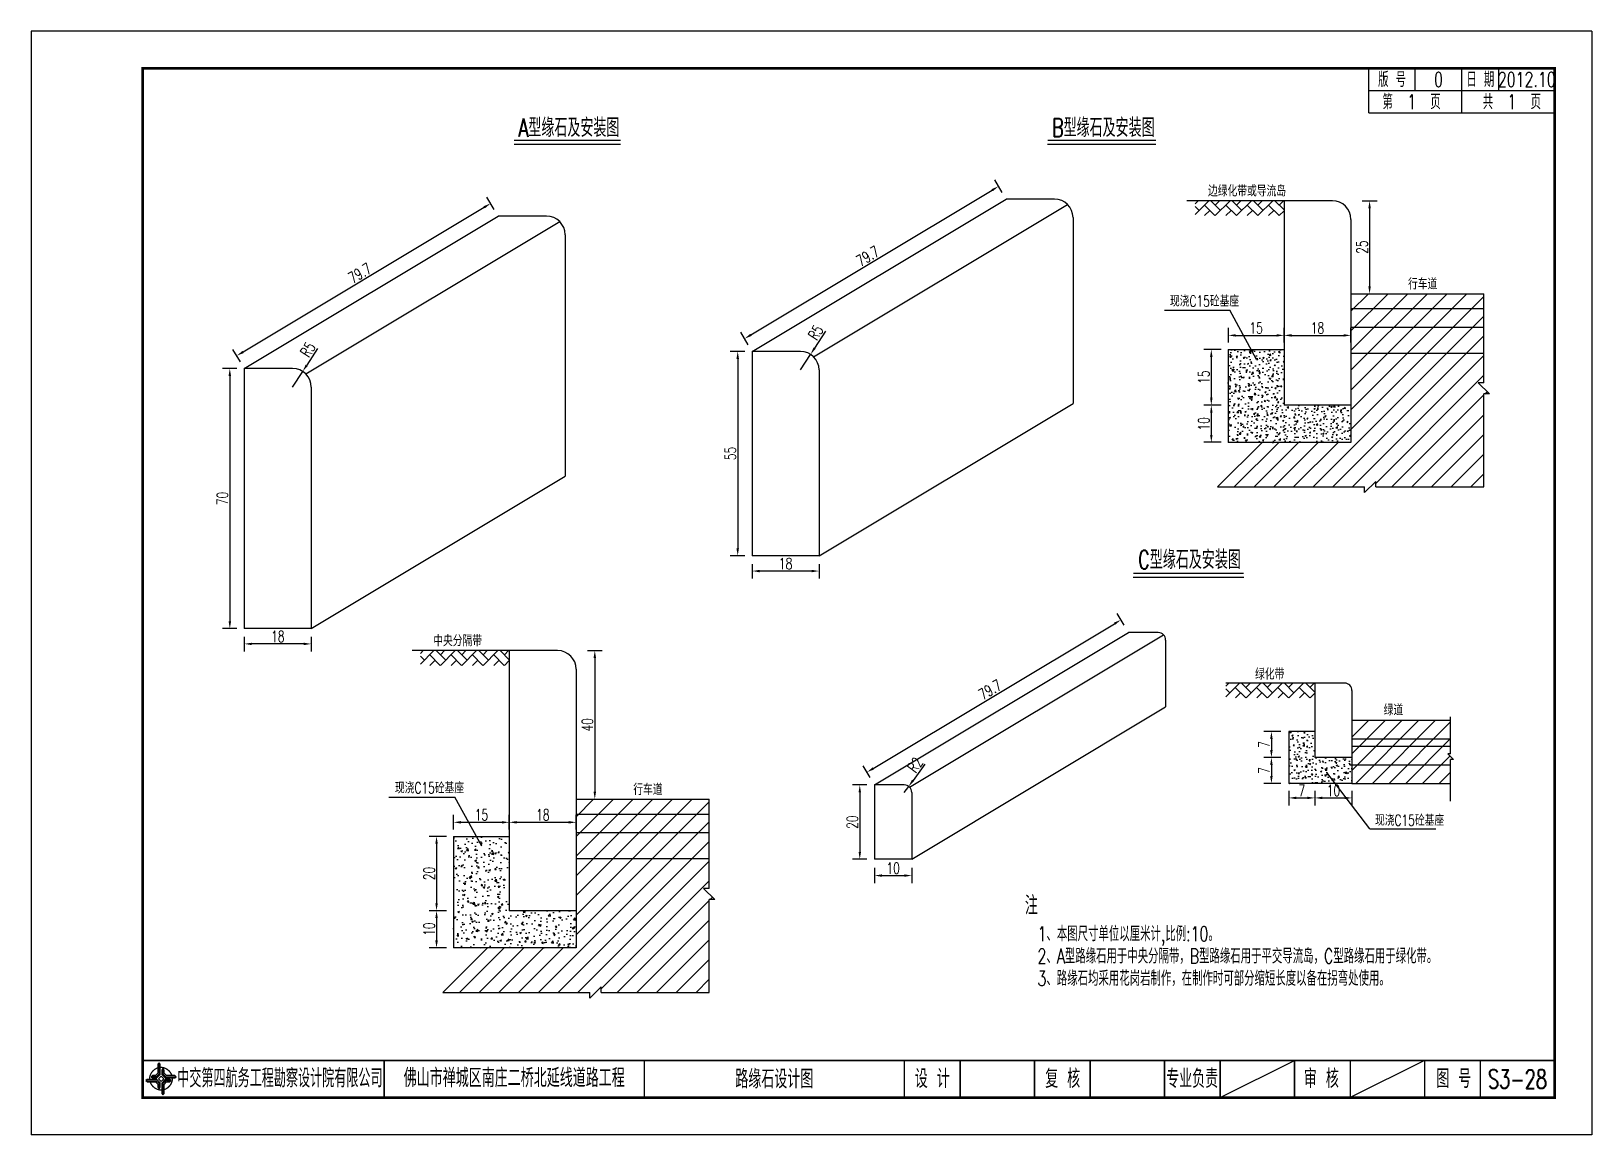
# Model space of a CAD drawing. Header units: millimetres. Extents: x 1502 to 1922, y 533 to 830.
import ezdxf
from ezdxf.enums import TextEntityAlignment as Align

# ---------------------------------------------------------------- set-up
doc = ezdxf.new("R2010")
doc.units = ezdxf.units.MM
doc.header["$LTSCALE"] = 5
doc.linetypes.add('HIDDEN', pattern=[0.375, 0.25, -0.125])
for name, color, linetype in [('1', 3, 'Continuous'), ('2', 2, 'HIDDEN'), ('图框', 7, 'Continuous'), ('尺寸', 2, 'Continuous'), ('尺寸标注', 2, 'Continuous'), ('文字字符', 7, 'Continuous'), ('路面结构', 2, 'Continuous')]:
    doc.layers.add(name, color=color, linetype=linetype)
doc.styles.get("Standard").update_dxf_attribs({"font": 'simplex1.shx', "width": 0.7, "bigfont": 'hztxt.shx'})
doc.dimstyles.new('比例1：10', dxfattribs={"dimtxt": 3, "dimasz": 2, "dimexe": 2, "dimexo": 1, "dimgap": 0.5, "dimtad": 1, "dimzin": 13, "dimdsep": 46, "dimtxsty": 'Standard', "dimcen": -0.09, "dimclrd": 4, "dimclre": 4, "dimclrt": 7, "dimaunit": 1, "dimazin": 0, "dimtfac": 0.0005, "dimtix": 1, "dimtmove": 2, "dimatfit": 3, "dimfxl": 0, "dimtolj": 1, "dimtzin": 13, "dimarcsym": 0})

# ---------------------------------------------------------------- blocks, each defined once
blk = doc.blocks.new('*D0')
at = {"layer": 'DEFPOINTS', "color": 0, "linetype": 'Continuous'}
for p in [(1712.1, 743.44), (1709.39, 739.24)]:
    blk.add_point(p, dxfattribs=at)
at = {"layer": '尺寸标注', "color": 4, "linetype": 'Continuous', "lineweight": -2}
for p, q in [((1716.09, 749.65), (1713.18, 745.13)), ((1709.39, 739.24), (1712.1, 743.44))]:
    blk.add_line(p, q, dxfattribs=at)
at = {"layer": '尺寸标注', "color": 4, "linetype": 'Continuous'}
blk.add_solid([(1712.9, 745.31), (1713.46, 744.95), (1712.1, 743.44)], dxfattribs=at)
at = {"layer": '尺寸标注', "color": 7, "linetype": 'Continuous', "insert": (1713.49, 749.31), "char_height": 3, "attachment_point": 5, "rotation": 57.2609}
blk.add_mtext('\\A1;R5', dxfattribs=at)
blk = doc.blocks.new('*D1')
at = {"layer": 'DEFPOINTS', "color": 0, "linetype": 'Continuous'}
for p in [(1840.81, 626.96), (1847.81, 626.96), (1847.81, 624.07)]:
    blk.add_point(p, dxfattribs=at)
at = {"layer": '尺寸标注', "color": 4, "linetype": 'Continuous', "lineweight": -2}
for p, q in [((1840.81, 625.96), (1840.81, 622.07)), ((1847.81, 625.96), (1847.81, 622.07)), ((1842.81, 624.07), (1845.81, 624.07))]:
    blk.add_line(p, q, dxfattribs=at)
at = {"layer": '尺寸标注', "color": 4, "linetype": 'Continuous'}
for points in [[(1842.81, 624.4), (1842.81, 623.74), (1840.81, 624.07)], [(1845.81, 624.4), (1845.81, 623.74), (1847.81, 624.07)]]:
    blk.add_solid(points, dxfattribs=at)
at = {"layer": '尺寸标注', "color": 7, "linetype": 'Continuous', "insert": (1844.31, 626.07), "char_height": 3, "attachment_point": 5}
blk.add_mtext('\\A1;7', dxfattribs=at)
blk = doc.blocks.new('*D2')
at = {"layer": 'DEFPOINTS', "color": 0, "linetype": 'Continuous'}
for p in [(1847.81, 626.96), (1857.81, 626.96), (1857.81, 624.07)]:
    blk.add_point(p, dxfattribs=at)
at = {"layer": '尺寸标注', "color": 4, "linetype": 'Continuous', "lineweight": -2}
for p, q in [((1847.81, 625.96), (1847.81, 622.07)), ((1857.81, 625.96), (1857.81, 622.07)), ((1849.81, 624.07), (1855.81, 624.07))]:
    blk.add_line(p, q, dxfattribs=at)
at = {"layer": '尺寸标注', "color": 4, "linetype": 'Continuous'}
for points in [[(1849.81, 624.4), (1849.81, 623.74), (1847.81, 624.07)], [(1855.81, 624.4), (1855.81, 623.74), (1857.81, 624.07)]]:
    blk.add_solid(points, dxfattribs=at)
at = {"layer": '尺寸标注', "color": 7, "linetype": 'Continuous', "insert": (1852.81, 626.07), "char_height": 3, "attachment_point": 5}
blk.add_mtext('\\A1;10', dxfattribs=at)
blk = doc.blocks.new('*D3')
at = {"layer": 'DEFPOINTS', "color": 0, "linetype": 'Continuous'}
for p in [(1839.65, 641.96), (1836.12, 634.96), (1839.65, 634.96)]:
    blk.add_point(p, dxfattribs=at)
at = {"layer": '尺寸标注', "color": 4, "linetype": 'Continuous', "lineweight": -2}
for p, q in [((1838.65, 641.96), (1834.12, 641.96)), ((1836.12, 639.96), (1836.12, 636.96)), ((1838.65, 634.96), (1834.12, 634.96))]:
    blk.add_line(p, q, dxfattribs=at)
at = {"layer": '尺寸标注', "color": 4, "linetype": 'Continuous'}
for points in [[(1835.79, 639.96), (1836.45, 639.96), (1836.12, 641.96)], [(1835.79, 636.96), (1836.45, 636.96), (1836.12, 634.96)]]:
    blk.add_solid(points, dxfattribs=at)
at = {"layer": '尺寸标注', "color": 7, "linetype": 'Continuous', "insert": (1834.12, 638.46), "char_height": 3, "attachment_point": 5, "rotation": 90}
blk.add_mtext('\\A1;7', dxfattribs=at)
blk = doc.blocks.new('*D4')
at = {"layer": 'DEFPOINTS', "color": 0, "linetype": 'Continuous'}
for p in [(1839.65, 634.96), (1836.12, 627.96), (1839.65, 627.96)]:
    blk.add_point(p, dxfattribs=at)
at = {"layer": '尺寸标注', "color": 4, "linetype": 'Continuous', "lineweight": -2}
for p, q in [((1838.65, 634.96), (1834.12, 634.96)), ((1836.12, 632.96), (1836.12, 629.96)), ((1838.65, 627.96), (1834.12, 627.96))]:
    blk.add_line(p, q, dxfattribs=at)
at = {"layer": '尺寸标注', "color": 4, "linetype": 'Continuous'}
for points in [[(1835.79, 632.96), (1836.45, 632.96), (1836.12, 634.96)], [(1835.79, 629.96), (1836.45, 629.96), (1836.12, 627.96)]]:
    blk.add_solid(points, dxfattribs=at)
at = {"layer": '尺寸标注', "color": 7, "linetype": 'Continuous', "insert": (1834.12, 631.46), "char_height": 3, "attachment_point": 5, "rotation": 90}
blk.add_mtext('\\A1;7', dxfattribs=at)
blk = doc.blocks.new('*D5')
at = {"layer": 'DEFPOINTS', "color": 0, "linetype": 'Continuous'}
for p in [(1839.53, 748.55), (1824.53, 745.61), (1839.53, 745.61)]:
    blk.add_point(p, dxfattribs=at)
at = {"layer": '尺寸标注', "color": 4, "linetype": 'Continuous', "lineweight": -2}
for p, q in [((1824.53, 746.61), (1824.53, 750.55)), ((1826.53, 748.55), (1837.53, 748.55)), ((1839.53, 746.61), (1839.53, 750.55))]:
    blk.add_line(p, q, dxfattribs=at)
at = {"layer": '尺寸标注', "color": 4, "linetype": 'Continuous'}
for points in [[(1826.53, 748.88), (1826.53, 748.22), (1824.53, 748.55)], [(1837.53, 748.88), (1837.53, 748.22), (1839.53, 748.55)]]:
    blk.add_solid(points, dxfattribs=at)
at = {"layer": '尺寸标注', "color": 7, "linetype": 'Continuous', "insert": (1832.03, 750.55), "char_height": 3, "attachment_point": 5}
blk.add_mtext('\\A1;15', dxfattribs=at)
blk = doc.blocks.new('*D6')
at = {"layer": 'DEFPOINTS', "color": 0, "linetype": 'Continuous'}
for p in [(1823.63, 744.77), (1819.95, 729.77), (1823.63, 729.77)]:
    blk.add_point(p, dxfattribs=at)
at = {"layer": '尺寸标注', "color": 4, "linetype": 'Continuous', "lineweight": -2}
for p, q in [((1822.63, 744.77), (1817.95, 744.77)), ((1819.95, 742.77), (1819.95, 731.77)), ((1822.63, 729.77), (1817.95, 729.77))]:
    blk.add_line(p, q, dxfattribs=at)
at = {"layer": '尺寸标注', "color": 4, "linetype": 'Continuous'}
for points in [[(1819.62, 742.77), (1820.28, 742.77), (1819.95, 744.77)], [(1819.62, 731.77), (1820.28, 731.77), (1819.95, 729.77)]]:
    blk.add_solid(points, dxfattribs=at)
at = {"layer": '尺寸标注', "color": 7, "linetype": 'Continuous', "insert": (1817.95, 737.27), "char_height": 3, "attachment_point": 5, "rotation": 90}
blk.add_mtext('\\A1;15', dxfattribs=at)
blk = doc.blocks.new('*D7')
at = {"layer": 'DEFPOINTS', "color": 0, "linetype": 'Continuous'}
for p in [(1823.63, 729.77), (1819.95, 719.77), (1823.63, 719.77)]:
    blk.add_point(p, dxfattribs=at)
at = {"layer": '尺寸标注', "color": 4, "linetype": 'Continuous', "lineweight": -2}
for p, q in [((1822.63, 729.77), (1817.95, 729.77)), ((1819.95, 727.77), (1819.95, 721.77)), ((1822.63, 719.77), (1817.95, 719.77))]:
    blk.add_line(p, q, dxfattribs=at)
at = {"layer": '尺寸标注', "color": 4, "linetype": 'Continuous'}
for points in [[(1819.62, 727.77), (1820.28, 727.77), (1819.95, 729.77)], [(1819.62, 721.77), (1820.28, 721.77), (1819.95, 719.77)]]:
    blk.add_solid(points, dxfattribs=at)
at = {"layer": '尺寸标注', "color": 7, "linetype": 'Continuous', "insert": (1817.95, 724.77), "char_height": 3, "attachment_point": 5, "rotation": 90}
blk.add_mtext('\\A1;10', dxfattribs=at)
blk = doc.blocks.new('*D8')
at = {"layer": 'DEFPOINTS', "color": 0, "linetype": 'Continuous'}
for p in [(1857.53, 748.55), (1839.53, 745.61), (1857.53, 745.61)]:
    blk.add_point(p, dxfattribs=at)
at = {"layer": '尺寸标注', "color": 4, "linetype": 'Continuous', "lineweight": -2}
for p, q in [((1839.53, 746.61), (1839.53, 750.55)), ((1841.53, 748.55), (1855.53, 748.55)), ((1857.53, 746.61), (1857.53, 750.55))]:
    blk.add_line(p, q, dxfattribs=at)
at = {"layer": '尺寸标注', "color": 4, "linetype": 'Continuous'}
for points in [[(1841.53, 748.88), (1841.53, 748.22), (1839.53, 748.55)], [(1855.53, 748.88), (1855.53, 748.22), (1857.53, 748.55)]]:
    blk.add_solid(points, dxfattribs=at)
at = {"layer": '尺寸标注', "color": 7, "linetype": 'Continuous', "insert": (1848.53, 750.55), "char_height": 3, "attachment_point": 5}
blk.add_mtext('\\A1;18', dxfattribs=at)
blk = doc.blocks.new('*D9')
at = {"layer": 'DEFPOINTS', "color": 0, "linetype": 'Continuous'}
for p in [(1859.57, 784.77), (1859.57, 759.77), (1862.54, 759.77)]:
    blk.add_point(p, dxfattribs=at)
at = {"layer": '尺寸标注', "color": 4, "linetype": 'Continuous', "lineweight": -2}
for p, q in [((1860.57, 784.77), (1864.54, 784.77)), ((1862.54, 782.77), (1862.54, 761.77)), ((1860.57, 759.77), (1864.54, 759.77))]:
    blk.add_line(p, q, dxfattribs=at)
at = {"layer": '尺寸标注', "color": 4, "linetype": 'Continuous'}
for points in [[(1862.21, 782.77), (1862.88, 782.77), (1862.54, 784.77)], [(1862.21, 761.77), (1862.88, 761.77), (1862.54, 759.77)]]:
    blk.add_solid(points, dxfattribs=at)
at = {"layer": '尺寸标注', "color": 7, "linetype": 'Continuous', "insert": (1860.54, 772.27), "char_height": 3, "attachment_point": 5, "rotation": 90}
blk.add_mtext('\\A1;25', dxfattribs=at)
blk = doc.blocks.new('*D10')
at = {"layer": 'DEFPOINTS', "color": 0}
for p in [(1728.2, 627.56), (1725.34, 607.56), (1728.2, 607.56)]:
    blk.add_point(p, dxfattribs=at)
at = {"layer": '尺寸标注', "color": 4, "lineweight": -2}
for p, q in [((1727.2, 627.56), (1723.34, 627.56)), ((1725.34, 625.56), (1725.34, 609.56)), ((1727.2, 607.56), (1723.34, 607.56))]:
    blk.add_line(p, q, dxfattribs=at)
at = {"layer": '尺寸标注', "color": 4}
for points in [[(1725.01, 625.56), (1725.67, 625.56), (1725.34, 627.56)], [(1725.01, 609.56), (1725.67, 609.56), (1725.34, 607.56)]]:
    blk.add_solid(points, dxfattribs=at)
at = {"layer": '尺寸标注', "color": 7, "insert": (1723.34, 617.56), "char_height": 3, "attachment_point": 5, "rotation": 90}
blk.add_mtext('\\A1;20', dxfattribs=at)
blk = doc.blocks.new('*D11')
at = {"layer": 'DEFPOINTS', "color": 0}
for p in [(1795.61, 671.99), (1796.99, 669.69), (1728.64, 628.68)]:
    blk.add_point(p, dxfattribs=at)
at = {"layer": '尺寸标注', "color": 4, "lineweight": -2}
for p, q in [((1796.47, 670.54), (1794.58, 673.7)), ((1728.98, 632.01), (1793.89, 670.96)), ((1728.13, 629.54), (1726.23, 632.7))]:
    blk.add_line(p, q, dxfattribs=at)
at = {"layer": '尺寸标注', "color": 4}
for points in [[(1793.72, 671.24), (1794.06, 670.67), (1795.61, 671.99)], [(1728.81, 632.3), (1729.15, 631.73), (1727.26, 630.98)]]:
    blk.add_solid(points, dxfattribs=at)
at = {"layer": '尺寸标注', "color": 7, "insert": (1760.41, 653.2), "char_height": 3, "attachment_point": 5, "rotation": 30.9638}
blk.add_mtext('\\A1;79.7', dxfattribs=at)
blk = doc.blocks.new('*D12')
at = {"layer": 'DEFPOINTS', "color": 0}
for p in [(1738.5, 627.17), (1737.32, 625.56)]:
    blk.add_point(p, dxfattribs=at)
at = {"layer": '尺寸标注', "color": 4, "lineweight": -2}
for p, q in [((1742.85, 633.13), (1739.68, 628.79)), ((1737.32, 625.56), (1738.5, 627.17))]:
    blk.add_line(p, q, dxfattribs=at)
at = {"layer": '尺寸标注', "color": 4}
blk.add_solid([(1739.41, 628.98), (1739.95, 628.59), (1738.5, 627.17)], dxfattribs=at)
at = {"layer": '尺寸标注', "color": 7, "insert": (1740.24, 632.95), "char_height": 3, "attachment_point": 5, "rotation": 53.8425}
blk.add_mtext('\\A1;R2', dxfattribs=at)
blk = doc.blocks.new('*D13')
at = {"layer": 'DEFPOINTS', "color": 0}
for p in [(1729.32, 606.29), (1739.32, 606.29), (1739.32, 603.17)]:
    blk.add_point(p, dxfattribs=at)
at = {"layer": '尺寸标注', "color": 4, "lineweight": -2}
for p, q in [((1729.32, 605.29), (1729.32, 601.17)), ((1739.32, 605.29), (1739.32, 601.17)), ((1731.32, 603.17), (1737.32, 603.17))]:
    blk.add_line(p, q, dxfattribs=at)
at = {"layer": '尺寸标注', "color": 4}
for points in [[(1731.32, 603.51), (1731.32, 602.84), (1729.32, 603.17)], [(1737.32, 603.51), (1737.32, 602.84), (1739.32, 603.17)]]:
    blk.add_solid(points, dxfattribs=at)
at = {"layer": '尺寸标注', "color": 7, "insert": (1734.32, 605.17), "char_height": 3, "attachment_point": 5}
blk.add_mtext('\\A1;10', dxfattribs=at)
blk = doc.blocks.new('*D14')
at = {"layer": 'DEFPOINTS', "color": 0}
for p in [(1696.39, 688.01), (1696.39, 685.13), (1714.39, 688.01)]:
    blk.add_point(p, dxfattribs=at)
at = {"layer": '尺寸标注', "color": 4, "lineweight": -2}
for p, q in [((1696.39, 687.01), (1696.39, 683.13)), ((1712.39, 685.13), (1698.39, 685.13)), ((1714.39, 687.01), (1714.39, 683.13))]:
    blk.add_line(p, q, dxfattribs=at)
at = {"layer": '尺寸标注', "color": 4}
for points in [[(1698.39, 685.46), (1698.39, 684.79), (1696.39, 685.13)], [(1712.39, 685.46), (1712.39, 684.79), (1714.39, 685.13)]]:
    blk.add_solid(points, dxfattribs=at)
at = {"layer": '尺寸标注', "color": 7, "insert": (1705.39, 687.13), "char_height": 3, "attachment_point": 5}
blk.add_mtext('\\A1;18', dxfattribs=at)
blk = doc.blocks.new('*D15')
at = {"layer": 'DEFPOINTS', "color": 0}
for p in [(1695.38, 744.24), (1692.49, 689.24), (1695.38, 689.24)]:
    blk.add_point(p, dxfattribs=at)
at = {"layer": '尺寸标注', "color": 4, "lineweight": -2}
for p, q in [((1694.38, 744.24), (1690.49, 744.24)), ((1692.49, 742.24), (1692.49, 691.24)), ((1694.38, 689.24), (1690.49, 689.24))]:
    blk.add_line(p, q, dxfattribs=at)
at = {"layer": '尺寸标注', "color": 4}
for points in [[(1692.15, 742.24), (1692.82, 742.24), (1692.49, 744.24)], [(1692.15, 691.24), (1692.82, 691.24), (1692.49, 689.24)]]:
    blk.add_solid(points, dxfattribs=at)
at = {"layer": '尺寸标注', "color": 7, "insert": (1690.49, 716.74), "char_height": 3, "attachment_point": 5, "rotation": 90}
blk.add_mtext('\\A1;55', dxfattribs=at)
blk = doc.blocks.new('*D16')
at = {"layer": 'DEFPOINTS', "color": 0}
for p in [(1762.68, 788.67), (1764.18, 786.16), (1695.84, 745.16)]:
    blk.add_point(p, dxfattribs=at)
at = {"layer": '尺寸标注', "color": 4, "lineweight": -2}
for p, q in [((1763.67, 787.02), (1761.65, 790.38)), ((1696.05, 748.69), (1760.96, 787.64)), ((1695.32, 746.01), (1693.31, 749.38))]:
    blk.add_line(p, q, dxfattribs=at)
at = {"layer": '尺寸标注', "color": 4}
for points in [[(1760.79, 787.92), (1761.13, 787.35), (1762.68, 788.67)], [(1695.88, 748.98), (1696.22, 748.41), (1694.34, 747.66)]]:
    blk.add_solid(points, dxfattribs=at)
at = {"layer": '尺寸标注', "color": 7, "insert": (1727.48, 769.88), "char_height": 3, "attachment_point": 5, "rotation": 30.9638}
blk.add_mtext('\\A1;79.7', dxfattribs=at)
blk = doc.blocks.new('*D20')
at = {"layer": 'DEFPOINTS', "color": 0, "linetype": 'Continuous'}
for p in [(1575.41, 738.84), (1572.7, 734.63)]:
    blk.add_point(p, dxfattribs=at)
at = {"layer": '尺寸标注', "color": 4, "linetype": 'Continuous', "lineweight": -2}
for p, q in [((1579.4, 745.05), (1576.49, 740.52)), ((1572.7, 734.63), (1575.41, 738.84))]:
    blk.add_line(p, q, dxfattribs=at)
at = {"layer": '尺寸标注', "color": 4, "linetype": 'Continuous'}
blk.add_solid([(1576.21, 740.7), (1576.77, 740.34), (1575.41, 738.84)], dxfattribs=at)
at = {"layer": '尺寸标注', "color": 7, "linetype": 'Continuous', "insert": (1576.8, 744.71), "char_height": 3, "attachment_point": 5, "rotation": 57.2609}
blk.add_mtext('\\A1;R5', dxfattribs=at)
blk = doc.blocks.new('*D17')
at = {"layer": 'DEFPOINTS', "color": 0}
for p in [(1559.7, 668.41), (1577.7, 668.41), (1559.7, 665.52)]:
    blk.add_point(p, dxfattribs=at)
at = {"layer": '尺寸标注', "color": 4, "lineweight": -2}
for p, q in [((1559.7, 667.41), (1559.7, 663.52)), ((1575.7, 665.52), (1561.7, 665.52)), ((1577.7, 667.41), (1577.7, 663.52))]:
    blk.add_line(p, q, dxfattribs=at)
at = {"layer": '尺寸标注', "color": 4}
for points in [[(1561.7, 665.85), (1561.7, 665.19), (1559.7, 665.52)], [(1575.7, 665.85), (1575.7, 665.19), (1577.7, 665.52)]]:
    blk.add_solid(points, dxfattribs=at)
at = {"layer": '尺寸标注', "color": 7, "insert": (1568.7, 667.52), "char_height": 3, "attachment_point": 5}
blk.add_mtext('\\A1;18', dxfattribs=at)
blk = doc.blocks.new('*D18')
at = {"layer": 'DEFPOINTS', "color": 0}
for p in [(1558.69, 739.63), (1555.8, 669.63), (1558.69, 669.63)]:
    blk.add_point(p, dxfattribs=at)
at = {"layer": '尺寸标注', "color": 4, "lineweight": -2}
for p, q in [((1557.69, 739.63), (1553.8, 739.63)), ((1555.8, 737.63), (1555.8, 671.63)), ((1557.69, 669.63), (1553.8, 669.63))]:
    blk.add_line(p, q, dxfattribs=at)
at = {"layer": '尺寸标注', "color": 4}
for points in [[(1555.46, 737.63), (1556.13, 737.63), (1555.8, 739.63)], [(1555.46, 671.63), (1556.13, 671.63), (1555.8, 669.63)]]:
    blk.add_solid(points, dxfattribs=at)
at = {"layer": '尺寸标注', "color": 7, "insert": (1553.8, 704.63), "char_height": 3, "attachment_point": 5, "rotation": 90}
blk.add_mtext('\\A1;70', dxfattribs=at)
blk = doc.blocks.new('*D19')
at = {"layer": 'DEFPOINTS', "color": 0}
for p in [(1625.99, 784.06), (1627.49, 781.56), (1559.15, 740.55)]:
    blk.add_point(p, dxfattribs=at)
at = {"layer": '尺寸标注', "color": 4, "lineweight": -2}
for p, q in [((1626.98, 782.42), (1624.96, 785.78)), ((1559.36, 744.09), (1624.27, 783.03)), ((1558.63, 741.41), (1556.62, 744.77))]:
    blk.add_line(p, q, dxfattribs=at)
at = {"layer": '尺寸标注', "color": 4}
for points in [[(1624.1, 783.32), (1624.44, 782.75), (1625.99, 784.06)], [(1559.19, 744.37), (1559.53, 743.8), (1557.65, 743.06)]]:
    blk.add_solid(points, dxfattribs=at)
at = {"layer": '尺寸标注', "color": 7, "insert": (1590.79, 765.28), "char_height": 3, "attachment_point": 5, "rotation": 30.9638}
blk.add_mtext('\\A1;79.7', dxfattribs=at)
blk = doc.blocks.new('*D21')
at = {"layer": 'DEFPOINTS', "color": 0, "linetype": 'Continuous'}
for p in [(1631.01, 617.51), (1616.01, 614.57), (1631.01, 614.57)]:
    blk.add_point(p, dxfattribs=at)
at = {"layer": '尺寸标注', "color": 4, "linetype": 'Continuous', "lineweight": -2}
for p, q in [((1616.01, 615.57), (1616.01, 619.51)), ((1618.01, 617.51), (1629.01, 617.51)), ((1631.01, 615.57), (1631.01, 619.51))]:
    blk.add_line(p, q, dxfattribs=at)
at = {"layer": '尺寸标注', "color": 4, "linetype": 'Continuous'}
for points in [[(1618.01, 617.84), (1618.01, 617.17), (1616.01, 617.51)], [(1629.01, 617.84), (1629.01, 617.17), (1631.01, 617.51)]]:
    blk.add_solid(points, dxfattribs=at)
at = {"layer": '尺寸标注', "color": 7, "linetype": 'Continuous', "insert": (1623.51, 619.51), "char_height": 3, "attachment_point": 5}
blk.add_mtext('\\A1;15', dxfattribs=at)
blk = doc.blocks.new('*D22')
at = {"layer": 'DEFPOINTS', "color": 0, "linetype": 'Continuous'}
for p in [(1615.11, 613.72), (1611.43, 593.72), (1615.11, 593.72)]:
    blk.add_point(p, dxfattribs=at)
at = {"layer": '尺寸标注', "color": 4, "linetype": 'Continuous', "lineweight": -2}
for p, q in [((1614.11, 613.72), (1609.43, 613.72)), ((1611.43, 611.72), (1611.43, 595.72)), ((1614.11, 593.72), (1609.43, 593.72))]:
    blk.add_line(p, q, dxfattribs=at)
at = {"layer": '尺寸标注', "color": 4, "linetype": 'Continuous'}
for points in [[(1611.1, 611.72), (1611.77, 611.72), (1611.43, 613.72)], [(1611.1, 595.72), (1611.77, 595.72), (1611.43, 593.72)]]:
    blk.add_solid(points, dxfattribs=at)
at = {"layer": '尺寸标注', "color": 7, "linetype": 'Continuous', "insert": (1609.43, 603.72), "char_height": 3, "attachment_point": 5, "rotation": 90}
blk.add_mtext('\\A1;20', dxfattribs=at)
blk = doc.blocks.new('*D23')
at = {"layer": 'DEFPOINTS', "color": 0, "linetype": 'Continuous'}
for p in [(1615.11, 593.72), (1611.43, 583.72), (1615.11, 583.72)]:
    blk.add_point(p, dxfattribs=at)
at = {"layer": '尺寸标注', "color": 4, "linetype": 'Continuous', "lineweight": -2}
for p, q in [((1614.11, 593.72), (1609.43, 593.72)), ((1611.43, 591.72), (1611.43, 585.72)), ((1614.11, 583.72), (1609.43, 583.72))]:
    blk.add_line(p, q, dxfattribs=at)
at = {"layer": '尺寸标注', "color": 4, "linetype": 'Continuous'}
for points in [[(1611.1, 591.72), (1611.77, 591.72), (1611.43, 593.72)], [(1611.1, 585.72), (1611.77, 585.72), (1611.43, 583.72)]]:
    blk.add_solid(points, dxfattribs=at)
at = {"layer": '尺寸标注', "color": 7, "linetype": 'Continuous', "insert": (1609.43, 588.72), "char_height": 3, "attachment_point": 5, "rotation": 90}
blk.add_mtext('\\A1;10', dxfattribs=at)
blk = doc.blocks.new('*D24')
at = {"layer": 'DEFPOINTS', "color": 0, "linetype": 'Continuous'}
for p in [(1649.01, 617.51), (1631.01, 614.57), (1649.01, 614.57)]:
    blk.add_point(p, dxfattribs=at)
at = {"layer": '尺寸标注', "color": 4, "linetype": 'Continuous', "lineweight": -2}
for p, q in [((1631.01, 615.57), (1631.01, 619.51)), ((1633.01, 617.51), (1647.01, 617.51)), ((1649.01, 615.57), (1649.01, 619.51))]:
    blk.add_line(p, q, dxfattribs=at)
at = {"layer": '尺寸标注', "color": 4, "linetype": 'Continuous'}
for points in [[(1633.01, 617.84), (1633.01, 617.17), (1631.01, 617.51)], [(1647.01, 617.84), (1647.01, 617.17), (1649.01, 617.51)]]:
    blk.add_solid(points, dxfattribs=at)
at = {"layer": '尺寸标注', "color": 7, "linetype": 'Continuous', "insert": (1640.01, 619.51), "char_height": 3, "attachment_point": 5}
blk.add_mtext('\\A1;18', dxfattribs=at)
blk = doc.blocks.new('*D25')
at = {"layer": 'DEFPOINTS', "color": 0, "linetype": 'Continuous'}
for p in [(1651.05, 663.72), (1651.05, 623.72), (1654.03, 623.72)]:
    blk.add_point(p, dxfattribs=at)
at = {"layer": '尺寸标注', "color": 4, "linetype": 'Continuous', "lineweight": -2}
for p, q in [((1652.05, 663.72), (1656.03, 663.72)), ((1654.03, 661.72), (1654.03, 625.72)), ((1652.05, 623.72), (1656.03, 623.72))]:
    blk.add_line(p, q, dxfattribs=at)
at = {"layer": '尺寸标注', "color": 4, "linetype": 'Continuous'}
for points in [[(1653.69, 661.72), (1654.36, 661.72), (1654.03, 663.72)], [(1653.69, 625.72), (1654.36, 625.72), (1654.03, 623.72)]]:
    blk.add_solid(points, dxfattribs=at)
at = {"layer": '尺寸标注', "color": 7, "linetype": 'Continuous', "insert": (1652.03, 643.72), "char_height": 3, "attachment_point": 5, "rotation": 90}
blk.add_mtext('\\A1;40', dxfattribs=at)
blk = doc.blocks.new('series')
at = {"width": 0.75}
for tag, height, p in [('页码', 4, (-35, -19)), ('图名', 5, (-220, -282)), ('图号', 5, (-20, -282))]:
    blk.add_attdef(tag, text='', height=height, dxfattribs=at).set_placement(p, align=Align.MIDDLE_CENTER)
blk = doc.blocks.new('tb')
at = {"lineweight": -3}
h = blk.add_hatch(color=256, dxfattribs=at)
h.paths.add_polyline_path([(-1.23, -0.13), (-3.78, -0.14), (-4.14, -0.41), (-1.4, -0.44), (-0.56, -1.24), (-0.54, -2.62), (-0.27, -2.2), (-0.26, -1.06)])
h.paths.add_polyline_path([(0.13, -1.08), (0.14, -3.86), (0.41, -4.26), (0.44, -1.24), (1.25, -0.43), (2.66, -0.43), (2.26, -0.16), (1.07, -0.15)])
h.paths.add_polyline_path([(1.08, 0.3), (3.62, 0.3), (4.02, 0.56), (1.25, 0.57), (0.43, 1.39), (0.43, 2.8), (0.16, 2.41), (0.15, 1.24)])
h.paths.add_polyline_path([(-0.28, 1.21), (-0.28, 3.99), (-0.56, 4.39), (-0.57, 1.41), (-1.38, 0.6), (-2.74, 0.56), (-2.33, 0.3), (-1.2, 0.29)])
for p, q in [((-0.56, 4.39), (-0.57, 1.41)), ((-1.38, 0.6), (-2.74, 0.56)), ((-0.57, 1.41), (-1.38, 0.6)), ((0.43, 2.8), (0.43, 1.39)), ((0.43, 1.39), (1.25, 0.57)), ((1.25, 0.57), (4.02, 0.56)), ((-4.14, -0.41), (-1.4, -0.44)), ((-1.4, -0.44), (-0.56, -1.24)), ((-0.56, -1.24), (-0.54, -2.62)), ((0.41, -4.26), (0.44, -1.24)), ((0.44, -1.24), (1.25, -0.43)), ((1.25, -0.43), (2.66, -0.43))]:
    blk.add_line(p, q, dxfattribs=at)
at = {"lineweight": -3, "flags": 128}
for points in [[(-0.9, 3.99), (-0.9, 1.58), (-1.53, 0.91), (-2.34, 0.91), (-2.74, 0.56), (-2.33, 0.3), (-1.2, 0.29), (-0.28, 1.21), (-0.28, 3.99), (-0.56, 4.39)], [(-0.04, 0.77), (0.68, 0.04), (-0.04, -0.69), (-0.77, 0.05)], [(3.62, 0.92), (1.43, 0.92), (0.77, 1.54), (0.77, 2.38), (0.43, 2.8), (0.16, 2.41), (0.15, 1.24), (1.08, 0.3), (3.62, 0.3), (4.02, 0.56)], [(-3.73, -0.76), (-1.54, -0.76), (-0.89, -1.39), (-0.89, -2.21), (-0.54, -2.62), (-0.27, -2.2), (-0.26, -1.06), (-1.23, -0.13), (-3.78, -0.14), (-4.14, -0.41)], [(0.75, -3.85), (0.75, -1.43), (1.4, -0.78), (2.26, -0.78), (2.66, -0.43), (2.26, -0.16), (1.07, -0.15), (0.13, -1.08), (0.14, -3.86), (0.41, -4.26)]]:
    blk.add_lwpolyline(points, close=True, dxfattribs=at)
at = {"lineweight": -3, "const_width": 0.35, "flags": 128}
for points in [[(-0.9, 3.02, 0.324167), (-3.16, -0.14)], [(2.88, 0.92, 0.324403), (-0.24, 3.15)], [(0.75, -2.86, 0.325418), (3.02, 0.26)], [(-2.98, -0.76, 0.322976), (0.14, -2.98)]]:
    blk.add_lwpolyline(points, format="xyb", dxfattribs=at)
blk = doc.blocks.new('123')
at = {"color": 7}
for p, q in [((1502.34, 830.41), (1502.34, 533.41)), ((1502.34, 830.41), (1502.34, 533.41)), ((1502.34, 830.41), (1502.34, 533.41)), ((1922.34, 830.41), (1502.34, 830.41)), ((1502.34, 830.41), (1502.34, 533.41)), ((1922.34, 830.41), (1922.34, 533.41)), ((1922.34, 533.41), (1502.34, 533.41)), ((1922.34, 533.41), (1502.34, 533.41))]:
    blk.add_line(p, q, dxfattribs=at)

msp = doc.modelspace()

# ---------------------------------------------------------------- hatches: boundary and pattern name
at = {"layer": '2', "linetype": 'Continuous'}
h = msp.add_hatch(dxfattribs=at)
h.set_pattern_fill('ANSI31', color=2, scale=30, style=0)
h.set_pattern_definition([(45, (-3301.0784, 1806.6242), (-2.6516504, 2.6516504), [])])
h.paths.add_polyline_path([(1893.309, 750.768), (1893.309, 755.768), (1857.527, 755.768), (1857.527, 750.768)])
h.paths.add_polyline_path([(1893.309, 755.768), (1893.309, 759.768), (1857.527, 759.768), (1857.527, 755.768)])
h.paths.add_polyline_path([(1893.309, 743.768), (1893.309, 750.768), (1857.527, 750.768), (1857.527, 743.768)])
h.paths.add_polyline_path([(1857.527, 743.768), (1857.527, 729.768), (1857.527, 719.768), (1833.654, 719.768), (1821.654, 707.768), (1861.214, 707.768), (1861.214, 706.268), (1864.214, 709.268), (1864.214, 707.768), (1893.309, 707.768), (1893.309, 732.779), (1894.809, 732.779), (1891.809, 735.779), (1893.309, 735.779), (1893.309, 743.768)])
h = msp.add_hatch(dxfattribs=at)
h.set_pattern_fill('ANSI31', color=2, scale=30, style=0)
h.set_pattern_definition([(45, (-3509.5953, 1670.5803), (-2.6516504, 2.6516504), [])])
h.paths.add_polyline_path([(1684.792, 614.724), (1684.792, 619.724), (1649.01, 619.724), (1649.01, 614.724)])
h.paths.add_polyline_path([(1684.792, 619.724), (1684.792, 623.724), (1649.01, 623.724), (1649.01, 619.724)])
h.paths.add_polyline_path([(1684.792, 607.724), (1684.792, 614.724), (1649.01, 614.724), (1649.01, 607.724)])
h.paths.add_polyline_path([(1649.01, 607.724), (1649.01, 593.724), (1649.01, 583.724), (1625.137, 583.724), (1613.137, 571.724), (1652.697, 571.724), (1652.697, 570.224), (1655.697, 573.224), (1655.697, 571.724), (1684.792, 571.724), (1684.792, 596.735), (1686.292, 596.735), (1683.292, 599.735), (1684.792, 599.735), (1684.792, 607.724)])
at = {"layer": '尺寸'}
h = msp.add_hatch(dxfattribs=at)
h.set_pattern_fill('AR-HBONE', color=256, scale=0.02, style=0)
h.set_pattern_definition([(45, (1625.5624, 720.403), (3e-16, 2.873682), [6.096, -2.032]), (135, (1626.9992, 721.8398), (3e-16, 2.873682), [6.096, -2.032])])
h.paths.add_polyline_path([(1839.527, 784.768), (1815.597, 784.768), (1815.597, 780.788), (1839.527, 780.788)])
h = msp.add_hatch(dxfattribs=at)
h.set_pattern_fill('AR-HBONE', color=256, scale=0.02, style=0)
h.set_pattern_definition([(45, (1417.0455, 599.3591), (3e-16, 2.873682), [6.096, -2.032]), (135, (1418.4823, 600.796), (3e-16, 2.873682), [6.096, -2.032])])
h.paths.add_polyline_path([(1631.01, 663.724), (1607.08, 663.724), (1607.08, 659.744), (1631.01, 659.744)])
h = msp.add_hatch(dxfattribs=at)
h.set_pattern_fill('AR-HBONE', color=256, scale=0.02, style=0)
h.set_pattern_definition([(45, (1633.8445, 590.5926), (3e-16, 2.873682), [6.096, -2.032]), (135, (1635.2813, 592.0294), (3e-16, 2.873682), [6.096, -2.032])])
h.paths.add_polyline_path([(1847.809, 654.958), (1823.88, 654.958), (1823.88, 650.978), (1847.809, 650.978)])
h = msp.add_hatch(dxfattribs=at)
h.set_pattern_fill('ANSI31', color=256, style=0)
h.set_pattern_definition([(45, (1631.8445, 580.5926), (-2.245064, 2.245064), [])])
h.paths.add_polyline_path([(1884.348, 639.958), (1884.348, 644.958), (1857.809, 644.958), (1857.809, 639.958)])
h.paths.add_polyline_path([(1857.809, 639.958), (1857.809, 637.958), (1884.348, 637.958), (1884.348, 639.958)])
h.paths.add_polyline_path([(1857.809, 637.958), (1857.809, 632.958), (1884.348, 632.958), (1884.348, 634.423), (1885.098, 634.423), (1883.598, 635.923), (1884.348, 635.923), (1884.348, 637.958)])
h.paths.add_polyline_path([(1857.809, 632.958), (1857.809, 627.958), (1884.348, 627.958), (1884.348, 632.958)])
at = {"layer": '尺寸标注', "linetype": 'Continuous', "ltscale": 2}
h = msp.add_hatch(dxfattribs=at)
h.set_pattern_fill('AR-CONC', color=256, scale=0.5, style=0)
h.set_pattern_definition([(50, (-3301.0784, 1790.6338), (3.5863009, -0.3137607), [0.375, -4.125]), (355, (-3301.0784, 1790.6338), (-0.6937567, 3.7609607), [0.3, -3.3]), (100.4514, (-3300.7795, 1790.6077), (2.892547, 3.4471977), [0.318701, -3.5057106]), (46.1842, (-3301.0784, 1791.634), (5.3362052, -0.827595), [0.5625, -6.1875]), (96.6356, (-3300.6337, 1791.565), (4.6733135, 4.8705894), [0.4780514, -5.258565]), (351.1842, (-3301.0784, 1791.634), (4.67331, 4.870593), [0.45, -4.95]), (21, (-3300.5784, 1791.3838), (2.9845353, -2.0130945), [0.375, -4.125]), (326, (-3300.5784, 1791.3838), (1.2165767, 3.6257502), [0.3, -3.3]), (71.4514, (-3300.3297, 1791.216), (4.2011131, 1.6126525), [0.318701, -3.5057106]), (37.5, (-3301.0784, 1790.6338), (0.06079928, 1.66446927), [0, -3.26, 0, -3.35, 0, -3.3125]), (7.5, (-3301.0784, 1790.6338), (1.3153477, 1.97205856), [0, -1.91, 0, -3.185, 0, -1.2625]), (327.5, (-3302.1934, 1790.6338), (2.66911218, -0.11277436), [0, -1.25, 0, -3.9, 0, -5.175]), (317.5, (-3302.6934, 1790.6338), (2.9159308, 0.5005249), [0, -1.625, 0, -2.59, 0, -3.675])])
h.paths.add_polyline_path([(1839.527, 729.768), (1839.527, 744.768), (1824.527, 744.768), (1824.527, 719.768), (1857.527, 719.768), (1857.527, 729.768)])
h = msp.add_hatch(dxfattribs=at)
h.set_pattern_fill('AR-CONC', color=256, scale=0.5, style=0)
h.set_pattern_definition([(50, (-3293.1952, 1831.1703), (3.5863009, -0.3137607), [0.375, -4.125]), (355, (-3293.1952, 1831.1703), (-0.6937567, 3.7609607), [0.3, -3.3]), (100.4514, (-3292.8964, 1831.144), (2.892547, 3.4471977), [0.318701, -3.5057106]), (46.1842, (-3293.195, 1832.1703), (5.3362052, -0.827595), [0.5625, -6.1875]), (96.6356, (-3292.7505, 1832.1013), (4.6733135, 4.8705894), [0.4780514, -5.258565]), (351.1842, (-3293.195, 1832.1703), (4.67331, 4.870593), [0.45, -4.95]), (21, (-3292.6952, 1831.9203), (2.9845353, -2.0130945), [0.375, -4.125]), (326, (-3292.6952, 1831.9203), (1.2165767, 3.6257502), [0.3, -3.3]), (71.4514, (-3292.4465, 1831.7525), (4.2011131, 1.6126525), [0.318701, -3.5057106]), (37.5, (-3293.1952, 1831.1703), (0.06079928, 1.66446927), [0, -3.26, 0, -3.35, 0, -3.3125]), (7.5, (-3293.1952, 1831.1703), (1.3153477, 1.97205856), [0, -1.91, 0, -3.185, 0, -1.2625]), (327.5, (-3294.3102, 1831.1703), (2.66911218, -0.11277436), [0, -1.25, 0, -3.9, 0, -5.175]), (317.5, (-3294.8102, 1831.1703), (2.9159308, 0.5005249), [0, -1.625, 0, -2.59, 0, -3.675])])
h.paths.add_polyline_path([(1847.809, 634.958), (1847.809, 641.958), (1840.809, 641.958), (1840.809, 627.958), (1857.809, 627.958), (1857.809, 634.958)])
h = msp.add_hatch(dxfattribs=at)
h.set_pattern_fill('AR-CONC', color=256, scale=0.025, style=0)
h.set_pattern_definition([(50, (0, 0), (4.554617, -0.398477), [0.47625, -5.23875]), (355, (0, 0), (-0.881071, 4.776416), [0.381, -4.191]), (100.451, (0.3796, -0.033), (3.673563, 4.377917), [0.40475, -4.45225]), (46.1842, (0, 1.27), (6.776976, -1.051058), [0.714375, -7.858125]), (96.6356, (0.565, 1.1824), (5.935106, 6.18564), [0.607125, -6.678375]), (351.184, (0, 1.27), (5.935115, 6.185628), [0.5715, -6.2865]), (21, (0.635, 0.9525), (3.790372, -2.556638), [0.47625, -5.23875]), (326, (0.635, 0.9525), (1.545051, 4.604699), [0.381, -4.191]), (71.4514, (0.951, 0.7394), (5.335412, 2.048071), [0.40475, -4.45225]), (37.5, (0, 0), (0.0772151, 2.113876), [0, -4.1402, 0, -4.2545, 0, -4.206875]), (7.5, (0, 0), (1.6704916, 2.5045144), [0, -2.4257, 0, -4.04495, 0, -1.603375]), (327.5, (-1.416, 0), (3.3897649, -0.1432186), [0, -1.5875, 0, -4.953, 0, -6.57225]), (317.5, (-2.051, 0), (3.7032295, 0.6356623), [0, -2.06375, 0, -3.2893, 0, -4.66725])])
h.paths.add_polyline_path([(1616.01, 613.724), (1616.01, 583.724), (1649.01, 583.724), (1649.01, 593.724), (1631.01, 593.724), (1631.01, 613.724)])

# ---------------------------------------------------------------- linework, layer by layer
at = {"color": 2, "linetype": 'Continuous'}
for p, q in [((1893.309, 735.779), (1893.309, 759.768)), ((1807.326, 755.317), (1824.892, 755.317)), ((1893.309, 735.779), (1891.809, 735.779)), ((1891.809, 735.779), (1894.809, 732.779)), ((1893.309, 707.768), (1893.309, 732.779)), ((1894.809, 732.779), (1893.309, 732.779)), ((1864.214, 709.268), (1861.214, 706.268)), ((1861.214, 706.268), (1861.214, 707.768)), ((1864.214, 707.768), (1864.214, 709.268)), ((1884.348, 635.923), (1884.348, 645.856)), ((1884.348, 635.923), (1883.598, 635.923)), ((1883.598, 635.923), (1885.098, 634.423)), ((1884.348, 623.209), (1884.348, 634.423)), ((1885.098, 634.423), (1884.348, 634.423)), ((1598.584, 624.29), (1616.375, 624.29)), ((1684.792, 599.735), (1684.792, 623.724)), ((1862.619, 615.765), (1880.349, 615.765)), ((1684.792, 599.735), (1683.292, 599.735)), ((1683.292, 599.735), (1686.292, 596.735)), ((1684.792, 571.724), (1684.792, 596.735)), ((1686.292, 596.735), (1684.792, 596.735)), ((1655.697, 573.224), (1652.697, 570.224)), ((1652.697, 570.224), (1652.697, 571.724)), ((1655.697, 571.724), (1655.697, 573.224))]:
    msp.add_line(p, q, dxfattribs=at)
at = {"linetype": 'Continuous'}
for p, q in [((1857.527, 755.768), (1893.309, 755.768)), ((1857.527, 750.768), (1893.309, 750.768)), ((1857.527, 743.768), (1893.309, 743.768)), ((1857.809, 639.958), (1884.348, 639.958)), ((1857.809, 637.958), (1884.348, 637.958)), ((1857.809, 632.958), (1884.348, 632.958)), ((1857.809, 627.958), (1884.348, 627.958)), ((1649.01, 619.724), (1684.792, 619.724)), ((1649.01, 614.724), (1684.792, 614.724)), ((1649.01, 607.724), (1684.792, 607.724))]:
    msp.add_line(p, q, dxfattribs=at)
at = {"layer": '1', "color": 1, "linetype": 'Continuous'}
for p, q in [((1696.391, 744.237), (1764.733, 785.243)), ((1712.927, 742.773), (1781.269, 783.778)), ((1777.733, 785.243), (1764.733, 785.243)), ((1852.527, 784.768), (1839.527, 784.768)), ((1839.527, 784.768), (1839.527, 729.768)), ((1559.701, 739.633), (1628.043, 780.638)), ((1576.237, 738.168), (1644.579, 779.174)), ((1641.043, 780.638), (1628.043, 780.638)), ((1782.733, 780.243), (1782.733, 730.243)), ((1857.527, 779.768), (1857.527, 729.768)), ((1646.043, 775.638), (1646.043, 710.638)), ((1857.527, 759.768), (1893.309, 759.768)), ((1709.391, 744.237), (1696.391, 744.237)), ((1696.391, 744.237), (1696.391, 689.237)), ((1824.527, 744.768), (1824.527, 719.768)), ((1824.527, 744.768), (1839.527, 744.768)), ((1572.701, 739.633), (1559.701, 739.633)), ((1559.701, 739.633), (1559.701, 669.633)), ((1714.391, 739.237), (1714.391, 689.237)), ((1577.701, 734.633), (1577.701, 669.633)), ((1714.391, 689.237), (1782.733, 730.243)), ((1857.527, 729.768), (1839.527, 729.768)), ((1857.527, 729.768), (1857.527, 719.768)), ((1857.527, 719.768), (1824.527, 719.768)), ((1577.701, 669.633), (1646.043, 710.638)), ((1714.391, 689.237), (1696.391, 689.237)), ((1577.701, 669.633), (1559.701, 669.633)), ((1729.318, 627.557), (1797.661, 668.562)), ((1738.733, 626.971), (1807.075, 667.976)), ((1805.661, 668.562), (1797.661, 668.562)), ((1644.01, 663.724), (1631.01, 663.724)), ((1631.01, 663.724), (1631.01, 593.724)), ((1807.661, 666.562), (1807.661, 648.562)), ((1649.01, 658.724), (1649.01, 593.724)), ((1855.809, 654.958), (1847.809, 654.958)), ((1847.809, 654.958), (1847.809, 634.958)), ((1857.809, 652.958), (1857.809, 627.958)), ((1739.318, 607.557), (1807.661, 648.562)), ((1857.809, 644.958), (1884.348, 644.958)), ((1840.809, 641.958), (1840.809, 627.958)), ((1847.809, 641.958), (1840.809, 641.958)), ((1857.809, 634.958), (1847.809, 634.958)), ((1737.318, 627.557), (1729.318, 627.557)), ((1729.318, 627.557), (1729.318, 607.557)), ((1857.809, 627.958), (1840.809, 627.958)), ((1649.01, 623.724), (1684.792, 623.724)), ((1739.318, 625.557), (1739.318, 607.557)), ((1616.01, 613.724), (1616.01, 583.724)), ((1616.01, 613.724), (1631.01, 613.724)), ((1739.318, 607.557), (1729.318, 607.557)), ((1649.01, 593.724), (1631.01, 593.724)), ((1649.01, 593.724), (1649.01, 583.724)), ((1649.01, 583.724), (1616.01, 583.724))]:
    msp.add_line(p, q, dxfattribs=at)
for centre, radius in [((1777.733, 780.243), 5), ((1852.527, 779.768), 5), ((1641.043, 775.638), 5), ((1709.391, 739.237), 5), ((1572.701, 734.633), 5), ((1805.661, 666.562), 2), ((1644.01, 658.724), 5), ((1855.809, 652.958), 2), ((1737.318, 625.557), 2)]:
    msp.add_arc(centre, radius, 0, 90, dxfattribs=at)
at = {"layer": '图框'}
for p, q in [((1862.345, 808.412), (1862.345, 820.412)), ((1874.845, 814.412), (1874.845, 820.412)), ((1887.345, 814.412), (1887.345, 820.412)), ((1897.345, 814.412), (1897.345, 820.412)), ((1862.345, 814.412), (1912.345, 814.412)), ((1887.345, 808.412), (1887.345, 814.412)), ((1862.345, 808.412), (1912.345, 808.412)), ((1822.345, 543.412), (1842.345, 553.412)), ((1877.345, 553.412), (1857.345, 543.412))]:
    msp.add_line(p, q, dxfattribs=at)
for points, const_width in [([(1912.345, 820.412), (1532.345, 820.412), (1532.345, 543.412), (1912.345, 543.412), (1912.345, 820.412)], 0.7), ([(1532.345, 553.412), (1912.345, 553.412)], 0.4), ([(1597.345, 553.412), (1597.345, 543.412)], 0.4), ([(1667.345, 543.412), (1667.345, 553.412)], 0.4), ([(1737.345, 543.412), (1737.345, 553.412)], 0.4), ([(1752.345, 543.412), (1752.345, 553.412)], 0.4), ([(1772.345, 543.412), (1772.345, 553.412)], 0.4), ([(1787.345, 543.412), (1787.345, 553.412)], 0.4), ([(1807.345, 543.412), (1807.345, 553.412)], 0.4), ([(1807.345, 543.412), (1807.345, 553.412)], 0.4), ([(1822.345, 543.412), (1822.345, 553.412)], 0.4), ([(1842.345, 543.412), (1842.345, 553.412)], 0.4), ([(1857.345, 543.412), (1857.345, 553.412)], 0.4), ([(1877.345, 543.412), (1877.345, 553.412)], 0.4), ([(1892.345, 543.412), (1892.345, 553.412)], 0.4)]:
    msp.add_lwpolyline(points, dxfattribs=dict(at, const_width=const_width))
at = {"layer": '尺寸'}
for p, q in [((1839.527, 784.768), (1815.597, 784.768)), ((1837.027, 784.768), (1833.572, 784.768)), ((1832.131, 742.093), (1824.892, 755.317)), ((1631.01, 663.724), (1607.08, 663.724)), ((1628.51, 663.724), (1625.055, 663.724)), ((1847.809, 654.958), (1823.88, 654.958)), ((1845.309, 654.958), (1841.854, 654.958)), ((1862.619, 615.765), (1851.071, 630.95)), ((1623.615, 611.066), (1616.375, 624.29))]:
    msp.add_line(p, q, dxfattribs=at)
at = {"layer": '尺寸标注', "linetype": 'Continuous', "ltscale": 2}
for p, q in [((1839.527, 784.768), (1813.345, 784.768)), ((1821.654, 707.768), (1861.214, 707.768)), ((1864.214, 707.768), (1893.309, 707.768)), ((1631.01, 663.724), (1604.828, 663.724)), ((1613.137, 571.724), (1652.697, 571.724)), ((1655.697, 571.724), (1684.792, 571.724))]:
    msp.add_line(p, q, dxfattribs=at)
at = {"layer": '文字字符', "color": 0}
for p, q in [((1632.296, 800.023), (1660.98, 800.023)), ((1775.886, 800.023), (1805.053, 800.023)), ((1798.949, 683.519), (1828.663, 683.519))]:
    msp.add_line(p, q, dxfattribs=at)
at = {"layer": '文字字符', "const_width": 0.4}
for points in [[(1632.296, 801.023), (1660.98, 801.023)], [(1775.886, 801.023), (1805.053, 801.023)], [(1798.949, 684.519), (1828.663, 684.519)]]:
    msp.add_lwpolyline(points, dxfattribs=at)
at = {"layer": '路面结构', "color": 1}
for p, q in [((1821.654, 707.768), (1833.654, 719.768)), ((1613.137, 571.724), (1625.137, 583.724))]:
    msp.add_line(p, q, dxfattribs=at)

# ---------------------------------------------------------------- block references
at = {"layer": '图框'}
ref = msp.add_blockref('series', (1922.345, 830.412), dxfattribs=at)
ref.add_attrib('页码', '第  1  页     共  1  页', dxfattribs={"layer": '0', "height": 4, "width": 0.7}).set_placement((1887.345, 811.412), align=Align.MIDDLE_CENTER)
ref.add_attrib('图名', '路缘石设计图', dxfattribs={"layer": '0', "height": 5, "width": 0.7}).set_placement((1702.345, 548.412), align=Align.MIDDLE_CENTER)
ref.add_attrib('图号', 'S3-28', dxfattribs={"layer": '0', "height": 5, "width": 0.7}).set_placement((1902.345, 548.412), align=Align.MIDDLE_CENTER)
at = {"layer": '图框', "lineweight": -3}
msp.add_blockref('tb', (1537.34, 548.417), dxfattribs=at)
at = {"layer": '尺寸标注'}
msp.add_blockref('123', (0, 0), dxfattribs=at)

# ---------------------------------------------------------------- texts
at = {"layer": '图框'}
for s, height, width, p in [('版 号', 4, 0.7, (1868.595, 817.412)), ('0', 4, 0.7, (1881.095, 817.412)), ('日 期', 4, 0.7, (1892.345, 817.412)), ('2012.10', 4, 0.7, (1904.845, 817.412)), ('中交第四航务工程勘察设计院有限公司', 5, 0.65, (1569.275, 548.66)), ('佛山市禅城区南庄二桥北延线道路工程', 5, 0.7, (1632.345, 548.727)), ('设 计', 5, 0.7, (1744.845, 548.507)), ('复 核', 5, 0.7, (1779.94, 548.507)), ('专业负责', 5, 0.7, (1814.791, 548.507)), ('审 核', 5, 0.7, (1849.565, 548.507)), ('图 号', 5, 0.7, (1885.184, 548.507))]:
    msp.add_text(s, height=height, dxfattribs=dict(at, width=width)).set_placement(p, align=Align.MIDDLE_CENTER)
at = {"layer": '文字字符', "width": 0.7}
for s, p in [('A型缘石及安装图', (1633.446, 801.957)), ('B型缘石及安装图', (1777.036, 801.957)), ('C型缘石及安装图', (1800.245, 685.687)), ('注', (1769.771, 592.651))]:
    msp.add_text(s, height=5, dxfattribs=at).set_placement(p)
at = {"layer": '文字字符', "color": 7, "width": 0.7}
for s, height, p in [('边绿化带或导流岛', 3, (1819.068, 785.933)), ('行车道', 3, (1872.897, 760.904)), ('现浇C15砼基座', 3, (1808.817, 756.3)), ('中央分隔带', 3, (1610.551, 664.889)), ('绿化带', 3, (1831.719, 655.913)), ('绿道', 3, (1866.344, 646.264)), ('现浇C15砼基座', 3, (1600.235, 625.272)), ('行车道', 3, (1664.38, 624.86)), ('现浇C15砼基座', 3, (1864.001, 616.56)), ('1、本图尺寸单位以厘米计,比例:10。', 4, (1773.174, 585.507)), ('2、A型路缘石用于中央分隔带，B型路缘石用于平交导流岛，C型路缘石用于绿化带。', 4, (1773.174, 579.507)), ('3、路缘石均采用花岗岩制作，在制作时可部分缩短长度以备在拐弯处使用。', 4, (1773.174, 573.507))]:
    msp.add_text(s, height=height, dxfattribs=at).set_placement(p)

# ---------------------------------------------------------------- dimensions: what is measured, and where the dimension line sits
at = {"layer": '尺寸标注'}
for p1, p2, distance, picture, middle in [((1695.839, 745.157), (1764.181, 786.162), 2.922, '*D16', (1727.478, 769.88)), ((1559.149, 740.552), (1627.492, 781.558), 2.922, '*D19', (1590.788, 765.276)), ((1728.644, 628.681), (1796.986, 669.687), 2.683, '*D11', (1760.405, 653.2))]:
    dim = msp.add_aligned_dim(p1=p1, p2=p2, distance=distance, dimstyle='比例1：10', override={"dimtxsty": 'Standard'}, dxfattribs=at)
    dim.commit()
    dim.dimension.update_dxf_attribs({"geometry": picture, "text_midpoint": middle})
at = {"layer": '尺寸标注', "linetype": 'Continuous', "ltscale": 2}
dim = msp.add_linear_dim(base=(1862.545, 759.768), p1=(1859.568, 784.768), p2=(1859.568, 759.768), angle=90, text='25', dimstyle='比例1：10', override={"dimtxsty": 'Standard'}, dxfattribs=at)
dim.commit()
dim.dimension.update_dxf_attribs({"geometry": '*D9', "text_midpoint": (1860.545, 772.268)})
for center, mpoint, picture, middle in [((1709.391, 739.237), (1712.095, 743.443), '*D0', (1713.49, 749.311)), ((1572.701, 734.633), (1575.405, 738.838), '*D20', (1576.8, 744.706))]:
    dim = msp.add_radius_dim(center=center, mpoint=mpoint, dimstyle='比例1：10', override={"dimtxsty": 'Standard'}, dxfattribs=at)
    dim.commit()
    dim.dimension.update_dxf_attribs({"geometry": picture, "text_midpoint": middle})
for base, p1, p2, picture, middle in [((1839.527, 748.551), (1824.527, 745.611), (1839.527, 745.611), '*D5', (1832.027, 750.551)), ((1857.527, 748.551), (1839.527, 745.611), (1857.527, 745.611), '*D8', (1848.527, 750.551)), ((1847.809, 624.07), (1840.809, 626.958), (1847.809, 626.958), '*D1', (1844.309, 626.07)), ((1857.809, 624.07), (1847.809, 626.958), (1857.809, 626.958), '*D2', (1852.809, 626.07)), ((1631.01, 617.507), (1616.01, 614.567), (1631.01, 614.567), '*D21', (1623.51, 619.507)), ((1649.01, 617.507), (1631.01, 614.567), (1649.01, 614.567), '*D24', (1640.01, 619.507))]:
    dim = msp.add_linear_dim(base=base, p1=p1, p2=p2, dimstyle='比例1：10', override={"dimtxsty": 'Standard'}, dxfattribs=at)
    dim.commit()
    dim.dimension.update_dxf_attribs({"geometry": picture, "text_midpoint": middle})
at = {"layer": '尺寸标注'}
for base, p1, p2, picture, middle in [((1692.488, 689.237), (1695.377, 744.237), (1695.377, 689.237), '*D15', (1690.488, 716.737)), ((1555.798, 669.633), (1558.688, 739.633), (1558.688, 669.633), '*D18', (1553.798, 704.633)), ((1725.339, 607.557), (1728.196, 627.557), (1728.196, 607.557), '*D10', (1723.339, 617.557))]:
    dim = msp.add_linear_dim(base=base, p1=p1, p2=p2, angle=90, dimstyle='比例1：10', override={"dimtxsty": 'Standard'}, dxfattribs=at)
    dim.commit()
    dim.dimension.update_dxf_attribs({"geometry": picture, "text_midpoint": middle})
at = {"layer": '尺寸标注', "linetype": 'Continuous', "ltscale": 2}
for base, p1, p2, picture, middle in [((1819.949, 729.768), (1823.625, 744.768), (1823.625, 729.768), '*D6', (1817.949, 737.268)), ((1819.949, 719.768), (1823.625, 729.768), (1823.625, 719.768), '*D7', (1817.949, 724.768)), ((1654.028, 623.724), (1651.051, 663.724), (1651.051, 623.724), '*D25', (1652.028, 643.724)), ((1836.121, 634.958), (1839.653, 641.958), (1839.653, 634.958), '*D3', (1834.121, 638.458)), ((1836.121, 627.958), (1839.653, 634.958), (1839.653, 627.958), '*D4', (1834.121, 631.458)), ((1611.432, 593.724), (1615.108, 613.724), (1615.108, 593.724), '*D22', (1609.432, 603.724)), ((1611.432, 583.724), (1615.108, 593.724), (1615.108, 583.724), '*D23', (1609.432, 588.724))]:
    dim = msp.add_linear_dim(base=base, p1=p1, p2=p2, angle=90, dimstyle='比例1：10', override={"dimtxsty": 'Standard'}, dxfattribs=at)
    dim.commit()
    dim.dimension.update_dxf_attribs({"geometry": picture, "text_midpoint": middle})
at = {"layer": '尺寸标注'}
for base, p1, p2, picture, middle in [((1696.391, 685.125), (1714.391, 688.012), (1696.391, 688.012), '*D14', (1705.391, 687.125)), ((1559.701, 665.521), (1577.701, 668.407), (1559.701, 668.407), '*D17', (1568.701, 667.521)), ((1739.318, 603.172), (1729.318, 606.292), (1739.318, 606.292), '*D13', (1734.318, 605.172))]:
    dim = msp.add_linear_dim(base=base, p1=p1, p2=p2, dimstyle='比例1：10', override={"dimtxsty": 'Standard'}, dxfattribs=at)
    dim.commit()
    dim.dimension.update_dxf_attribs({"geometry": picture, "text_midpoint": middle})
dim = msp.add_radius_dim(center=(1737.318, 625.557), mpoint=(1738.498, 627.171), dimstyle='比例1：10', override={"dimtxsty": 'Standard'}, dxfattribs=at)
dim.commit()
dim.dimension.update_dxf_attribs({"geometry": '*D12', "text_midpoint": (1740.241, 632.945)})

doc.saveas('drawing.dxf')
